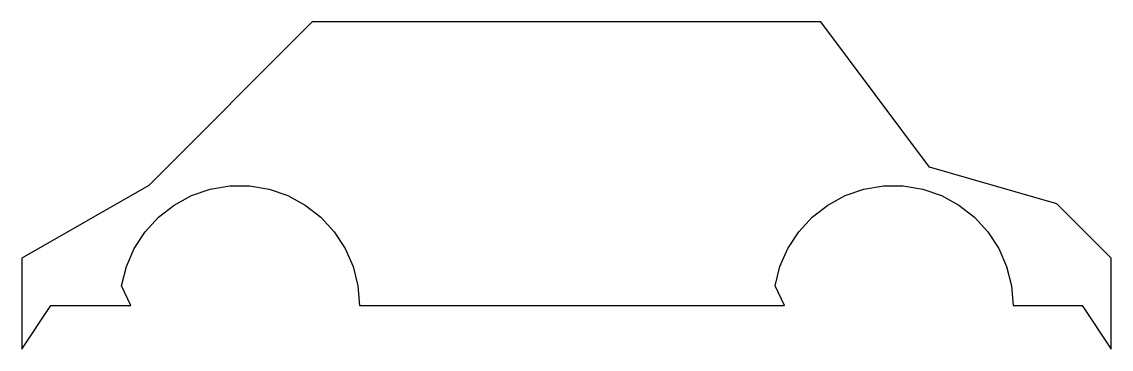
# Model space of a CAD drawing. Header units: millimetres. Extents: x -150 to 150, y -45 to 45.
import ezdxf

# ---------------------------------------------------------------- set-up
doc = ezdxf.new("R2010")
doc.units = ezdxf.units.MM

msp = doc.modelspace()

# ---------------------------------------------------------------- linework, layer by layer
msp.add_lwpolyline([(150, -45), (150, -20), (135, -5), (100, 5), (70, 45), (-70, 45), (-115, 0), (-150, -20), (-150, -45), (-142, -33), (-120, -33), (-122.55, -27.57), (-121.21, -22.28), (-119.02, -17.29), (-116.04, -12.73), (-112.35, -8.72), (-108.05, -5.37), (-103.26, -2.78), (-98.1, -1.01), (-92.73, -0.11), (-87.27, -0.11), (-81.9, -1.01), (-76.74, -2.78), (-71.95, -5.37), (-67.65, -8.72), (-63.96, -12.73), (-60.98, -17.29), (-58.79, -22.28), (-57.45, -27.57), (-57, -33), (60, -33), (57.45, -27.57), (58.79, -22.28), (60.98, -17.29), (63.96, -12.73), (67.65, -8.72), (71.95, -5.37), (76.74, -2.78), (81.9, -1.01), (87.27, -0.11), (92.73, -0.11), (98.1, -1.01), (103.26, -2.78), (108.05, -5.37), (112.35, -8.72), (116.04, -12.73), (119.02, -17.29), (121.21, -22.28), (122.55, -27.57), (123, -33), (142, -33)], close=True)

doc.saveas('drawing.dxf')
